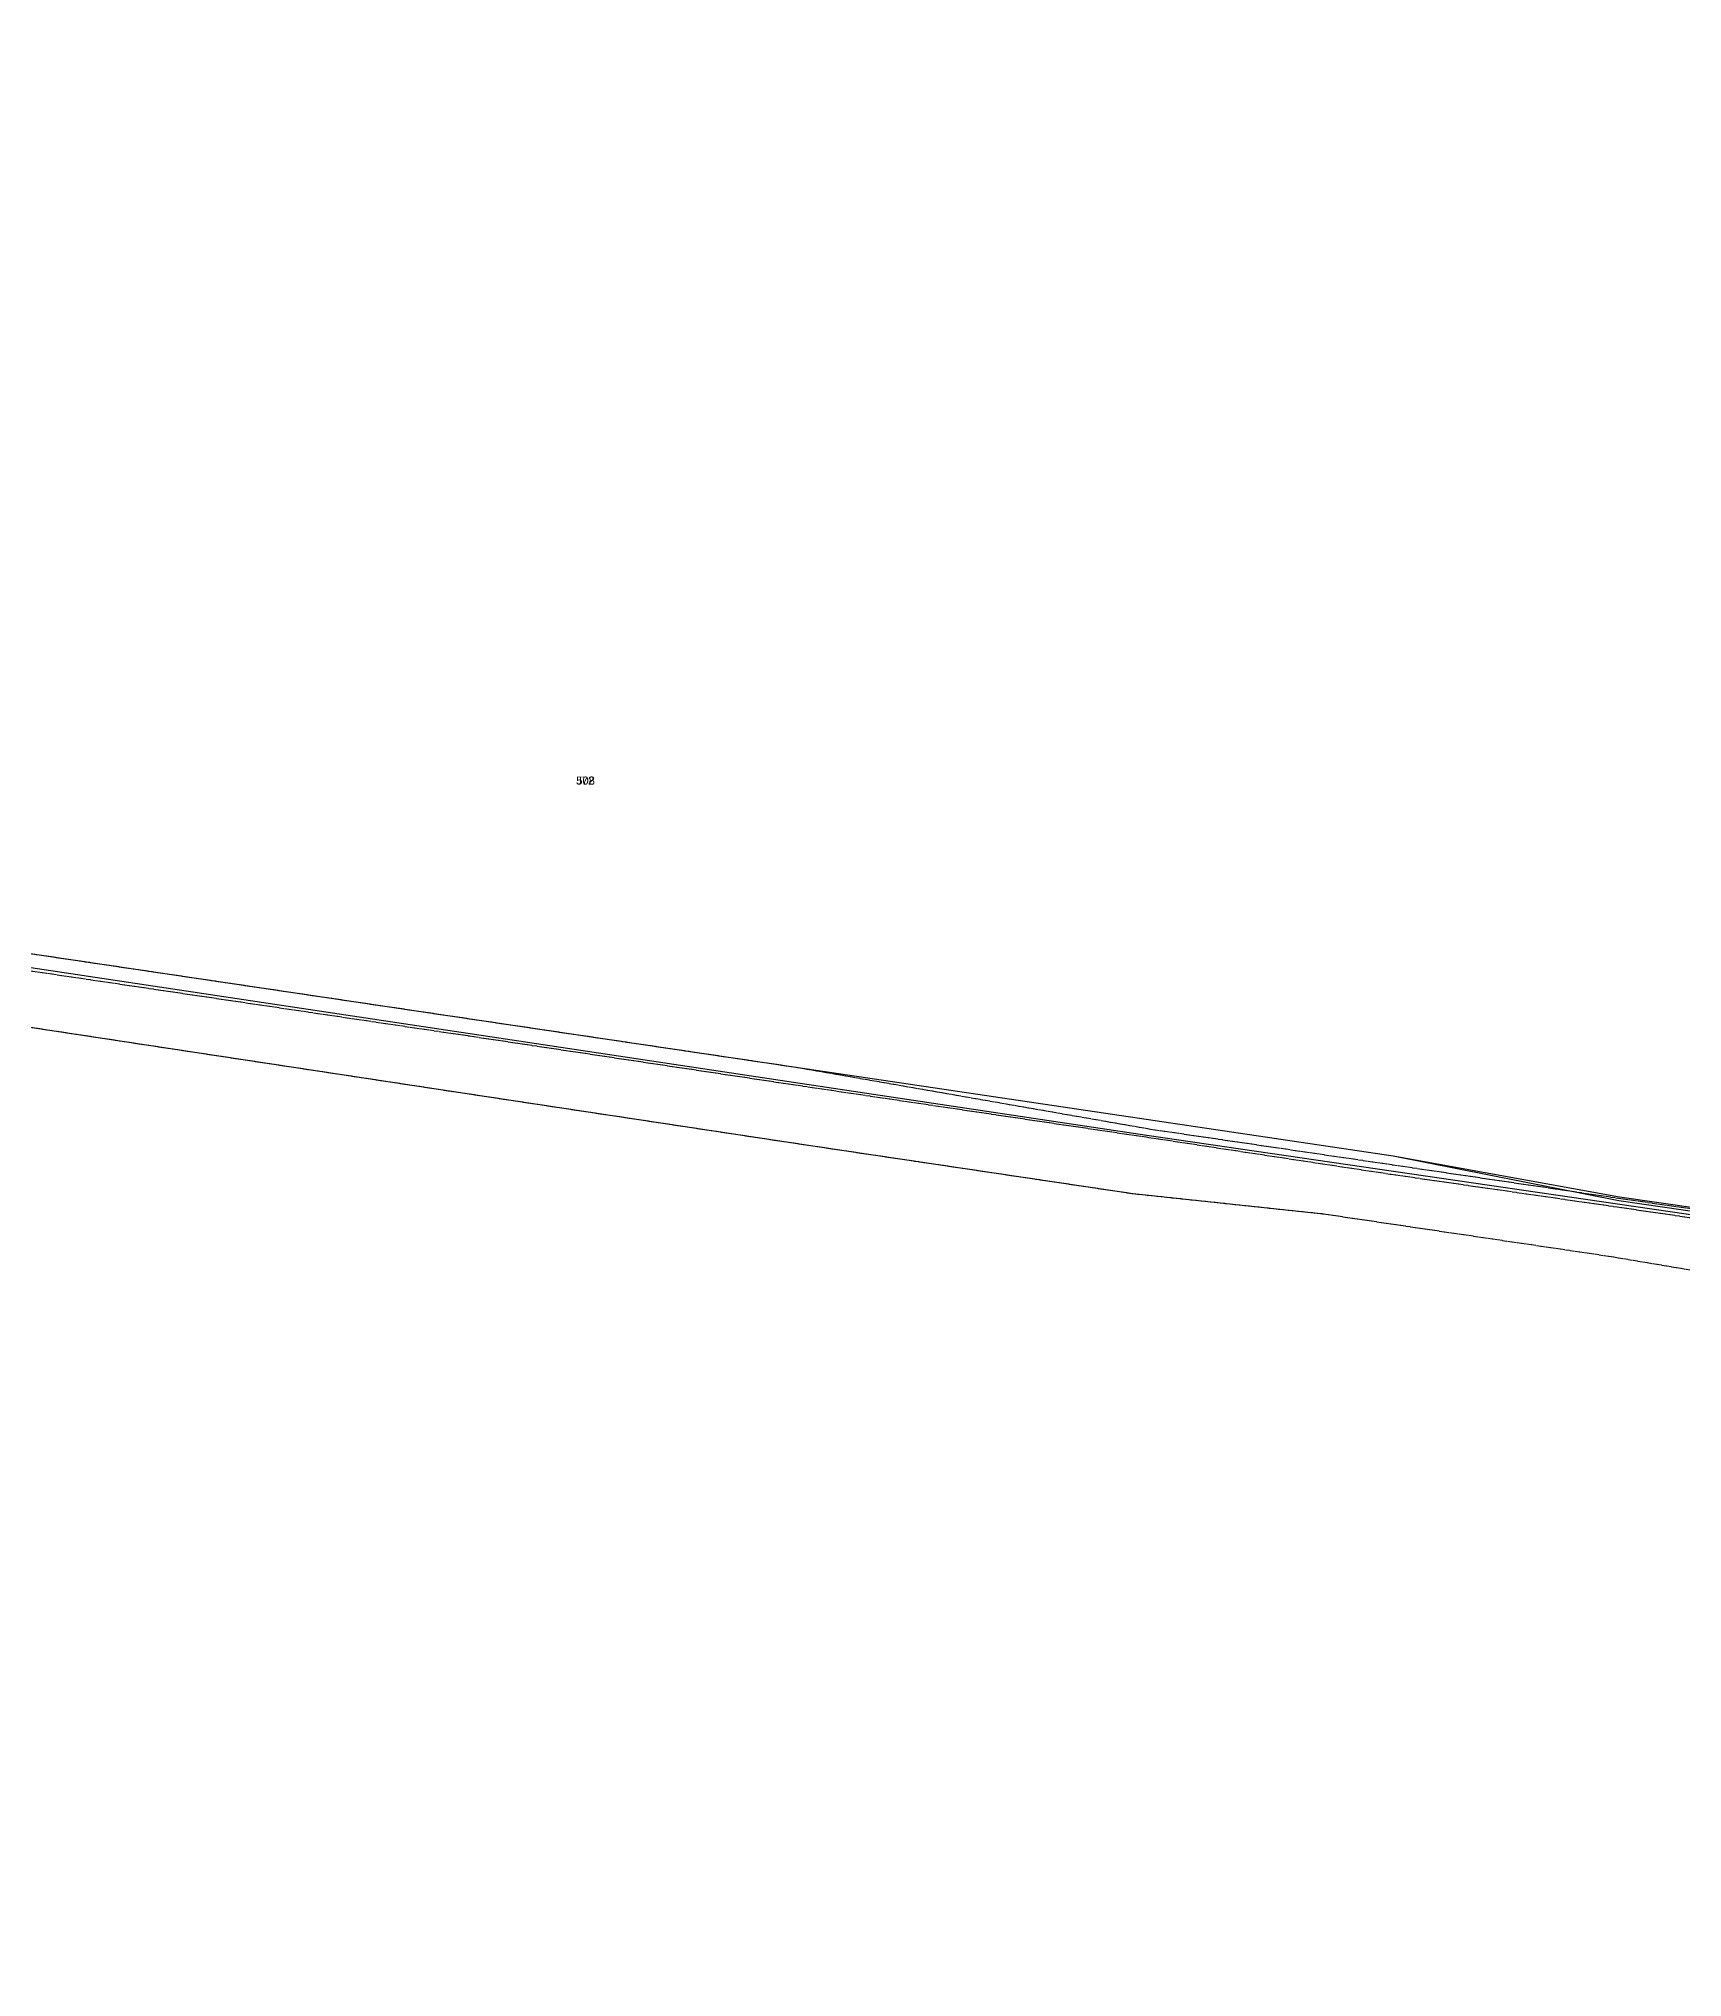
# Model space of a CAD drawing. Header units: metres. Extents: x 301012 to 305396, y 6240778 to 6244350.
# Drawn here: x 303916.6 to 304286.4, y 6242971.5 to 6243407.5 of the extents above; entities that cross this region are included whole.
import ezdxf

# ---------------------------------------------------------------- set-up
doc = ezdxf.new("R2010")
doc.units = ezdxf.units.M
doc.linetypes.add('Cable Exist OH', pattern=[1, 1, 0])
doc.layers.add('Mains_HV_EXT', color=13, linetype='Continuous', lineweight=25)
doc.layers.add('Mains_TR_EXT', color=211, linetype='Continuous', lineweight=25)
doc.styles.get("Standard").update_dxf_attribs({"font": 'arial.ttf'})
doc.linetypes.add('Cable E OH', pattern='A,8,-0.01,["E",Standard,S=1.5,R=30,X=0,Y=-0.9],0', length=8.01)
doc.linetypes.add('Cable P UG', pattern='A,5,-0.1,["P",Standard,S=1.5,R=0,X=0,Y=-0.75],-1.45', length=6.55)

msp = doc.modelspace()

# ---------------------------------------------------------------- linework, layer by layer
at = {"layer": 'Mains_HV_EXT', "linetype": 'Cable P UG'}
for points in [[(303316.16, 6243314.49), (303386.86, 6243281.61), (303794.29, 6243219.6), (304221.32, 6243156.24), (304272.28, 6243147.01), (304350.82, 6243135.67), (304587.21, 6243101.43), (304667.41, 6243090.1), (304762.14, 6243074.17), (304886.51, 6243055.75), (304981.35, 6243043.75), (305056.06, 6243033.77), (305128.95, 6243023.27), (305191.75, 6243014.33), (305205.33, 6243078.02), (305286.78, 6243407.49)], [(303367.66, 6243268.23), (303452.84, 6243255.31), (303535.39, 6243242.78), (303615.77, 6243230.49), (303703.84, 6243217.14), (303802.73, 6243202.16), (303902.2, 6243187.06), (304014.92, 6243169.95), (304090.77, 6243158.47), (304162.77, 6243147.75), (304205.67, 6243143.19)]]:
    msp.add_lwpolyline(points, dxfattribs=at)
at = {"layer": 'Mains_HV_EXT', "linetype": 'Cable E OH'}
for points in [[(303316.16, 6243314.49), (303386.86, 6243281.61), (303794.29, 6243219.6), (304221.32, 6243156.24), (304272.1, 6243146.16), (304350.69, 6243134.78), (304430.74, 6243123.01), (304502.83, 6243112.74), (304587.08, 6243100.54), (304667.27, 6243089.21), (304762, 6243073.28), (304832.7, 6243062.83), (304886.38, 6243054.86), (304981.22, 6243042.86), (305055.93, 6243032.88), (305128.83, 6243022.38), (305192.37, 6243013.4), (305205.33, 6243078.02), (305286.78, 6243407.49)], [(305193.04, 6243012.66), (305128.53, 6243021.43), (305055.85, 6243032.05), (304981.04, 6243041.78), (304886, 6243053.91), (304832.65, 6243061.97), (304761.76, 6243072.32), (304667.21, 6243088.16), (304587.02, 6243099.51), (304502.69, 6243111.78), (304430.58, 6243122.26), (304350.66, 6243133.86), (304271.8, 6243145.34), (304221.36, 6243152.69), (304165.89, 6243160.78), (304086.42, 6243172.72), (304013.1, 6243183.73), (303852.81, 6243207.82), (303693.3, 6243231.79), (303530.31, 6243256.28), (303386.48, 6243277.89)], [(303367.66, 6243268.23), (303452.84, 6243255.31), (303535.39, 6243242.78), (303615.77, 6243230.49), (303703.84, 6243217.14), (303802.73, 6243202.16), (303902.2, 6243187.06), (304014.92, 6243169.95), (304090.77, 6243158.47), (304162.77, 6243147.75), (304205.67, 6243143.19)]]:
    msp.add_lwpolyline(points, dxfattribs=at)
at = {"layer": 'Mains_TR_EXT', "linetype": 'Cable Exist OH'}
for points in [[(303316.07, 6243314.53), (303386.86, 6243281.61), (303794.29, 6243219.6), (304087.32, 6243176.12), (304166.7, 6243162.26), (304221.34, 6243154.21), (304272.06, 6243146.71), (304350.77, 6243135.37), (304430.83, 6243123.61), (304502.91, 6243113.33), (304587.17, 6243101.14), (304667.36, 6243089.8), (304762.09, 6243073.87), (304832.79, 6243063.42), (304886.47, 6243055.45), (304981.3, 6243043.43), (305056.19, 6243032.78), (305129.62, 6243021.72), (305192.72, 6243013.23), (305209.43, 6243086.55), (305286.75, 6243407.28)], [(303386.19, 6243275.54), (303532.05, 6243253.18), (303793.53, 6243215.81), (303853.87, 6243206.97), (303905.45, 6243199.23), (304013.47, 6243183.21), (304086.32, 6243172.26), (304166.35, 6243160.38), (304220.85, 6243152.1), (304271.71, 6243144.75), (304350.58, 6243133.26), (304430.27, 6243121.7), (304502.38, 6243111.22), (304586.73, 6243098.94), (304666.82, 6243087.62), (304761.67, 6243071.73), (304832.23, 6243061.43), (304885.92, 6243053.32), (304980.95, 6243041.16), (305055.6, 6243030.8), (305129.09, 6243019.64), (305193.34, 6243011.33), (305194.35, 6243012.27)], [(303902.2, 6243187.06), (304011.43, 6243170.47), (304090.77, 6243158.47), (304162.77, 6243147.75), (304205.67, 6243143.19), (304269.88, 6243133.67), (304347.17, 6243120.67), (304428.08, 6243108.73), (304515.94, 6243095.7), (304597.01, 6243083.67), (304668.87, 6243073.01), (304760.48, 6243059.51), (304835.76, 6243048.42), (304887.28, 6243042.08), (304981.48, 6243026.91), (305063.57, 6243016.85), (305151.36, 6243004.72), (305218.64, 6242995.96), (305306.89, 6242983.93), (305395.79, 6242971.48)]]:
    msp.add_lwpolyline(points, dxfattribs=at)

# ---------------------------------------------------------------- texts
at = {"layer": 'Mains_TR_EXT'}
for s in ['J72', '508']:
    msp.add_text(s, height=1.8, dxfattribs=at).set_placement((304037.5, 6243239.74))

doc.saveas('drawing.dxf')
